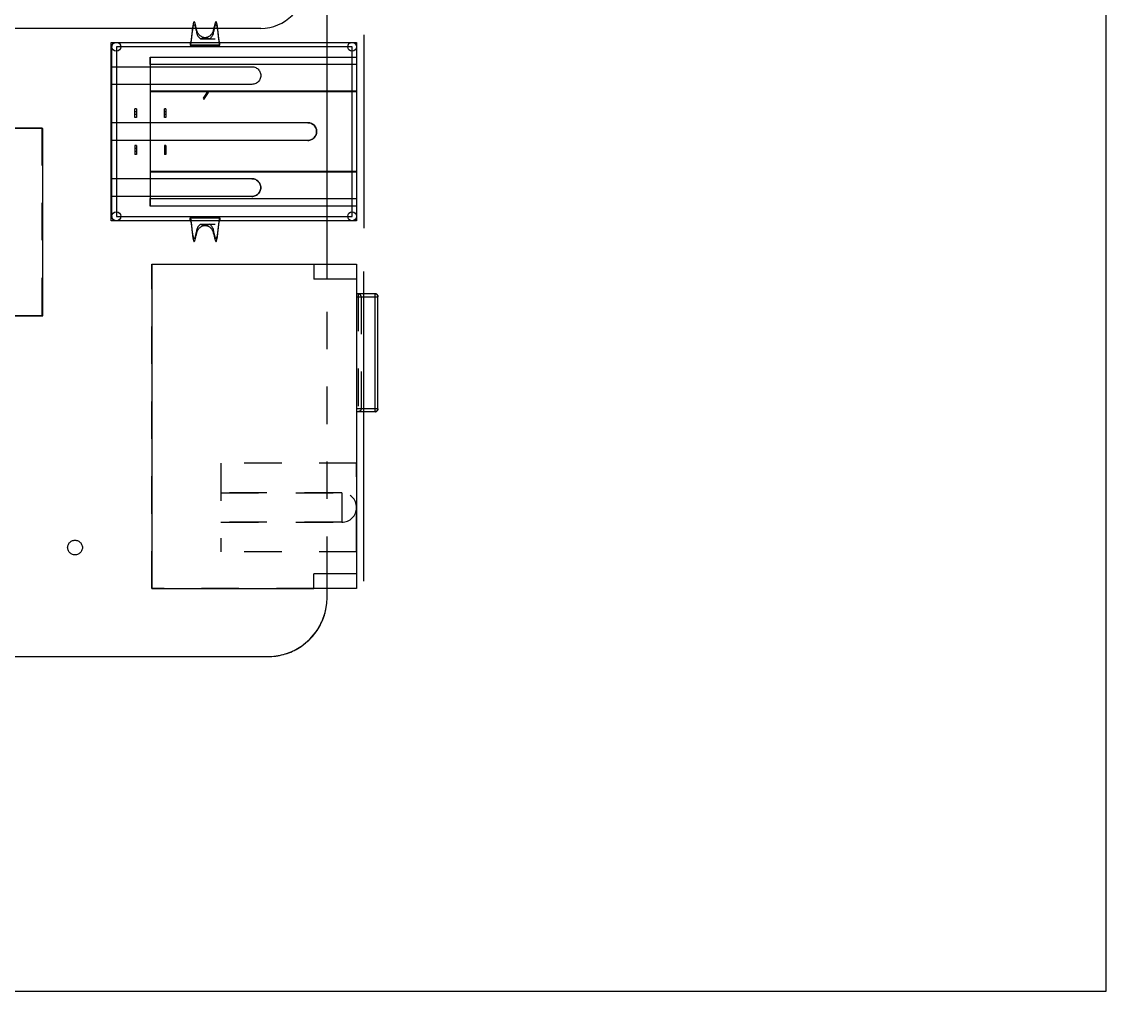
# Model space of a CAD drawing. Header units: inches. Extents: x 0 to 8.3, y 0 to 11.7.
# Drawn here: x 5.369 to 8.268, y 0 to 2.589 of the extents above; entities that cross this region are included whole.
import ezdxf

# ---------------------------------------------------------------- set-up
doc = ezdxf.new("R2010")
doc.units = ezdxf.units.IN
doc.header["$LTSCALE"] = 0.762205
doc.header["$MEASUREMENT"] = 0
doc.linetypes.add('HIDDEN', pattern=[0.2, 0.1, -0.1])
doc.layers.get('0').update_dxf_attribs({"linetype": 'CONTINUOUS'})
for name, color, linetype in [('02___PRT_ALL_AXES', 7, 'CONTINUOUS'), ('03___PRT_ALL_CURVES', 7, 'CONTINUOUS'), ('03__ASM_ALL_CURVES', 7, 'CONTINUOUS'), ('DEFAULT_2', 8, 'HIDDEN')]:
    doc.layers.add(name, color=color, linetype=linetype)

msp = doc.modelspace()

# ---------------------------------------------------------------- linework, layer by layer
at = {"color": 7, "linetype": 'CONTINUOUS'}
for p, q in [((8.2677, 0), (8.2677, 11.6929)), ((6.1855, 1.902), (6.1855, 2.6618)), ((6.0083, 2.5713), (2.8981, 2.5713)), ((5.8368, 2.5676), (5.8368, 2.5597)), ((5.8822, 2.5597), (5.8822, 2.5676)), ((5.6107, 2.0693), (5.6107, 2.5221)), ((5.6225, 2.5339), (6.2524, 2.5339)), ((6.2524, 2.5221), (5.6225, 2.5221)), ((5.6225, 2.5221), (5.6225, 2.0693)), ((6.2524, 2.0693), (6.2524, 2.5221)), ((6.2642, 2.5221), (6.2642, 2.0693)), ((5.713, 2.4945), (6.2642, 2.4945)), ((5.713, 2.4748), (5.713, 2.4945)), ((6.2642, 2.4945), (6.2642, 2.4748)), ((6.2642, 2.4748), (5.713, 2.4748)), ((5.8595, 2.3931), (5.8543, 2.3847)), ((5.8543, 2.3847), (5.856, 2.3809)), ((5.856, 2.3809), (5.8595, 2.3863)), ((5.8595, 2.3863), (5.8683, 2.4)), ((5.8638, 2.4), (5.8595, 2.3931)), ((5.8683, 2.4), (5.8638, 2.4)), ((5.4256, 2.3036), (4.9178, 2.3036)), ((5.4256, 1.8036), (5.4256, 2.3036)), ((5.713, 2.1166), (6.2642, 2.1166)), ((5.713, 2.0969), (5.713, 2.1166)), ((6.2642, 2.1166), (6.2642, 2.0969)), ((6.2642, 2.0969), (5.713, 2.0969)), ((5.6225, 2.0693), (6.2524, 2.0693)), ((6.2524, 2.0575), (5.6225, 2.0575)), ((5.8368, 2.0317), (5.8368, 2.0238)), ((5.8822, 2.0238), (5.8822, 2.0317)), ((5.717, 1.9414), (6.1501, 1.9414)), ((5.717, 1.9414), (5.717, 1.0752)), ((6.1501, 1.9414), (6.1501, 1.902)), ((6.2642, 1.902), (6.1501, 1.902)), ((6.2642, 1.902), (6.2642, 1.1146)), ((6.3136, 1.8626), (6.2642, 1.8626)), ((6.3136, 1.5477), (6.3136, 1.8626)), ((6.2642, 1.8547), (6.3215, 1.8547)), ((6.3215, 1.5555), (6.3215, 1.8547)), ((4.9178, 1.8036), (5.4256, 1.8036)), ((6.3215, 1.5555), (6.2642, 1.5555)), ((6.3136, 1.5477), (6.2642, 1.5477)), ((6.2642, 1.1146), (6.1501, 1.1146)), ((6.1501, 1.0752), (6.1501, 1.1146)), ((6.1855, 1.0516), (6.1855, 1.1146)), ((5.717, 1.0752), (6.1501, 1.0752)), ((4.7485, 0.8941), (6.028, 0.8941)), ((0, 0), (8.2677, 0))]:
    msp.add_line(p, q, dxfattribs=at)
at = {"color": 6, "linetype": 'CONTINUOUS'}
for p, q in [((5.8201, 2.5339), (5.8989, 2.5339)), ((5.8201, 2.5339), (5.8201, 2.526)), ((5.8201, 2.526), (5.8989, 2.526)), ((5.8989, 2.526), (5.8201, 2.526)), ((5.8469, 2.5432), (5.8861, 2.5432)), ((5.8989, 2.526), (5.8989, 2.5339)), ((5.713, 2.4945), (5.713, 2.0969)), ((5.6107, 2.4689), (5.9847, 2.4689)), ((5.9847, 2.4217), (5.6107, 2.4217)), ((6.2642, 2.404), (5.713, 2.404)), ((6.2642, 2.402), (5.713, 2.402)), ((5.676, 2.3567), (5.6721, 2.3567)), ((5.6721, 2.3331), (5.6721, 2.3567)), ((5.676, 2.3488), (5.6721, 2.3488)), ((5.676, 2.3567), (5.676, 2.3331)), ((5.7548, 2.3567), (5.7508, 2.3567)), ((5.7508, 2.3331), (5.7508, 2.3567)), ((5.7548, 2.3488), (5.7508, 2.3488)), ((5.7548, 2.3567), (5.7548, 2.3331)), ((6.1339, 2.3193), (5.6107, 2.3193)), ((5.676, 2.341), (5.6721, 2.341)), ((5.676, 2.3331), (5.6721, 2.3331)), ((5.7548, 2.341), (5.7508, 2.341)), ((5.7548, 2.3331), (5.7508, 2.3331)), ((6.1339, 2.2721), (5.6107, 2.2721)), ((5.676, 2.2583), (5.6721, 2.2583)), ((5.6721, 2.2583), (5.6721, 2.2347)), ((5.676, 2.2504), (5.6721, 2.2504)), ((5.676, 2.2425), (5.6721, 2.2425)), ((5.676, 2.2347), (5.6721, 2.2347)), ((5.676, 2.2583), (5.676, 2.2347)), ((5.7548, 2.2583), (5.7508, 2.2583)), ((5.7508, 2.2583), (5.7508, 2.2347)), ((5.7548, 2.2504), (5.7508, 2.2504)), ((5.7548, 2.2425), (5.7508, 2.2425)), ((5.7548, 2.2347), (5.7508, 2.2347)), ((5.7548, 2.2583), (5.7548, 2.2347)), ((6.2642, 2.1894), (5.713, 2.1894)), ((6.2642, 2.1874), (5.713, 2.1874)), ((5.9847, 2.1697), (5.6107, 2.1697)), ((5.9847, 2.1225), (5.6107, 2.1225)), ((5.8201, 2.0654), (5.8989, 2.0654)), ((5.8989, 2.0654), (5.8201, 2.0654)), ((5.8201, 2.0575), (5.8201, 2.0654)), ((5.8989, 2.0654), (5.8989, 2.0575)), ((5.8989, 2.0575), (5.8201, 2.0575)), ((5.8469, 2.0481), (5.8861, 2.0481))]:
    msp.add_line(p, q, dxfattribs=at)
at = {"color": 7, "linetype": 'CONTINUOUS'}
for centre in [(5.6225, 2.5221), (6.2524, 2.5221), (5.6225, 2.0693), (6.2524, 2.0693)]:
    msp.add_circle(centre, 0.0118, dxfattribs=at)
for centre, radius in [((6.0083, 2.6894), 0.1181), ((6.028, 1.0516), 0.1575)]:
    msp.add_arc(centre, radius, 270, 360, dxfattribs=at)
at = {"color": 6, "linetype": 'CONTINUOUS'}
for points, knots in [([(5.8368, 2.5676), (5.8364, 2.5694), (5.8357, 2.5729), (5.8347, 2.5776), (5.8337, 2.5816), (5.8328, 2.5848), (5.8318, 2.5871), (5.8312, 2.5886), (5.8299, 2.5893), (5.829, 2.5879), (5.8284, 2.5859), (5.8276, 2.5826), (5.8268, 2.5783), (5.8261, 2.573), (5.8254, 2.5673), (5.8247, 2.5616), (5.8241, 2.5565), (5.8236, 2.5519), (5.8232, 2.5478), (5.8228, 2.5442), (5.8224, 2.541), (5.822, 2.5384), (5.8216, 2.5362), (5.8212, 2.5349), (5.8208, 2.5338), (5.8203, 2.5339), (5.8201, 2.5339)], [0, 0, 0, 0, 0.071354, 0.131841, 0.183113, 0.224945, 0.25665, 0.276763, 0.287355, 0.301081, 0.3278, 0.369913, 0.426145, 0.495172, 0.570952, 0.643228, 0.707902, 0.765501, 0.816866, 0.862499, 0.902749, 0.937275, 0.964725, 0.983172, 0.993696, 1, 1, 1, 1]), ([(5.8201, 2.526), (5.8203, 2.526), (5.8208, 2.5259), (5.8212, 2.527), (5.8216, 2.5282), (5.8219, 2.5303), (5.8223, 2.5329), (5.8227, 2.536), (5.8231, 2.5394), (5.8236, 2.5432), (5.824, 2.5473), (5.8245, 2.5518), (5.8251, 2.5566), (5.8257, 2.5618), (5.8263, 2.567), (5.8271, 2.5719), (5.8278, 2.5758), (5.8286, 2.5787), (5.8292, 2.5804), (5.8303, 2.5814), (5.8313, 2.5805), (5.832, 2.5789), (5.8329, 2.5765), (5.8338, 2.5734), (5.8347, 2.5695), (5.8358, 2.5649), (5.8365, 2.5615), (5.8368, 2.5597)], [0, 0, 0, 0, 0.006253, 0.016583, 0.034432, 0.060983, 0.094548, 0.133511, 0.177043, 0.224804, 0.276741, 0.332954, 0.393795, 0.459638, 0.528582, 0.592429, 0.643931, 0.680886, 0.703381, 0.714744, 0.726377, 0.74776, 0.779795, 0.821206, 0.871519, 0.930552, 1, 1, 1, 1]), ([(5.8989, 2.5339), (5.8987, 2.5339), (5.8982, 2.5338), (5.8978, 2.5348), (5.8974, 2.5361), (5.8971, 2.5382), (5.8967, 2.5408), (5.8963, 2.5439), (5.8959, 2.5473), (5.8955, 2.5511), (5.895, 2.5552), (5.8945, 2.5597), (5.894, 2.5645), (5.8933, 2.5697), (5.8927, 2.5749), (5.8919, 2.5797), (5.8912, 2.5837), (5.8904, 2.5866), (5.8898, 2.5883), (5.8887, 2.5893), (5.8877, 2.5883), (5.887, 2.5868), (5.8861, 2.5844), (5.8853, 2.5813), (5.8843, 2.5774), (5.8832, 2.5727), (5.8826, 2.5694), (5.8822, 2.5676)], [0, 0, 0, 0, 0.006249, 0.016547, 0.034416, 0.060991, 0.094518, 0.133393, 0.176872, 0.224671, 0.27669, 0.332928, 0.393738, 0.459586, 0.528539, 0.592382, 0.643891, 0.680881, 0.703377, 0.714739, 0.726358, 0.747742, 0.779784, 0.821187, 0.871515, 0.930557, 1, 1, 1, 1]), ([(5.8822, 2.5597), (5.8826, 2.5616), (5.8833, 2.565), (5.8843, 2.5697), (5.8853, 2.5737), (5.8862, 2.5769), (5.8872, 2.5792), (5.8878, 2.5808), (5.8891, 2.5814), (5.89, 2.58), (5.8906, 2.5781), (5.8914, 2.5748), (5.8922, 2.5704), (5.8929, 2.5651), (5.8936, 2.5594), (5.8943, 2.5538), (5.8949, 2.5486), (5.8954, 2.544), (5.8958, 2.54), (5.8962, 2.5363), (5.8966, 2.5332), (5.897, 2.5305), (5.8974, 2.5283), (5.8978, 2.527), (5.8982, 2.5259), (5.8987, 2.526), (5.8989, 2.526)], [0, 0, 0, 0, 0.071354, 0.131841, 0.183113, 0.224945, 0.25665, 0.276763, 0.287355, 0.301081, 0.3278, 0.369913, 0.426145, 0.495172, 0.570952, 0.643228, 0.707902, 0.765501, 0.816866, 0.862499, 0.902749, 0.937275, 0.964725, 0.983172, 0.993696, 1, 1, 1, 1]), ([(5.8368, 2.0317), (5.8364, 2.0298), (5.8358, 2.0264), (5.8347, 2.0217), (5.8337, 2.0178), (5.8328, 2.0146), (5.8319, 2.0123), (5.8313, 2.0107), (5.8301, 2.01), (5.8291, 2.0112), (5.8285, 2.0131), (5.8277, 2.0163), (5.8269, 2.0205), (5.8262, 2.0257), (5.8254, 2.0315), (5.8248, 2.0372), (5.8242, 2.0424), (5.8237, 2.047), (5.8232, 2.0512), (5.8228, 2.0548), (5.8224, 2.0581), (5.822, 2.0608), (5.8216, 2.063), (5.8212, 2.0643), (5.8208, 2.0655), (5.8203, 2.0654), (5.8201, 2.0654)], [0, 0, 0, 0, 0.070738, 0.130713, 0.181615, 0.223238, 0.255011, 0.275578, 0.286547, 0.299429, 0.324735, 0.365245, 0.41982, 0.487684, 0.563894, 0.637546, 0.703244, 0.761748, 0.813826, 0.860059, 0.90084, 0.935902, 0.963861, 0.982726, 0.993593, 1, 1, 1, 1]), ([(5.8989, 2.0654), (5.8987, 2.0654), (5.8982, 2.0655), (5.8978, 2.0644), (5.8974, 2.0632), (5.8971, 2.0611), (5.8967, 2.0586), (5.8963, 2.0556), (5.8959, 2.0522), (5.8955, 2.0484), (5.895, 2.0444), (5.8945, 2.04), (5.894, 2.0352), (5.8934, 2.0301), (5.8927, 2.0249), (5.892, 2.02), (5.8913, 2.0159), (5.8905, 2.0129), (5.8899, 2.0111), (5.8889, 2.01), (5.8877, 2.0108), (5.8871, 2.0123), (5.8862, 2.0147), (5.8853, 2.0179), (5.8843, 2.0218), (5.8832, 2.0265), (5.8826, 2.0298), (5.8822, 2.0317)], [0, 0, 0, 0, 0.006155, 0.016162, 0.033618, 0.059694, 0.092742, 0.131197, 0.174195, 0.221369, 0.272665, 0.328178, 0.388139, 0.453318, 0.521835, 0.58661, 0.639478, 0.678125, 0.701898, 0.713965, 0.725143, 0.746136, 0.778157, 0.81976, 0.870442, 0.929963, 1, 1, 1, 1]), ([(5.8201, 2.0575), (5.8203, 2.0575), (5.8208, 2.0576), (5.8212, 2.0566), (5.8216, 2.0553), (5.8219, 2.0533), (5.8223, 2.0507), (5.8227, 2.0477), (5.8231, 2.0443), (5.8235, 2.0406), (5.824, 2.0365), (5.8245, 2.0321), (5.825, 2.0273), (5.8256, 2.0222), (5.8263, 2.017), (5.827, 2.0121), (5.8277, 2.008), (5.8285, 2.005), (5.8291, 2.0032), (5.8301, 2.0021), (5.8313, 2.0029), (5.8319, 2.0045), (5.8328, 2.0068), (5.8337, 2.01), (5.8347, 2.0139), (5.8358, 2.0186), (5.8365, 2.022), (5.8368, 2.0238)], [0, 0, 0, 0, 0.006155, 0.016162, 0.033618, 0.059694, 0.092742, 0.131197, 0.174195, 0.221369, 0.272665, 0.328178, 0.388139, 0.453318, 0.521835, 0.58661, 0.639478, 0.678125, 0.701898, 0.713965, 0.725143, 0.746136, 0.778157, 0.81976, 0.870442, 0.929963, 1, 1, 1, 1]), ([(5.8822, 2.0238), (5.8826, 2.022), (5.8833, 2.0186), (5.8843, 2.0138), (5.8853, 2.0099), (5.8862, 2.0067), (5.8871, 2.0044), (5.8877, 2.0029), (5.8889, 2.0021), (5.8899, 2.0033), (5.8905, 2.0052), (5.8913, 2.0084), (5.8921, 2.0126), (5.8928, 2.0179), (5.8936, 2.0236), (5.8942, 2.0293), (5.8948, 2.0345), (5.8953, 2.0392), (5.8958, 2.0433), (5.8962, 2.047), (5.8966, 2.0502), (5.897, 2.0529), (5.8974, 2.0551), (5.8978, 2.0565), (5.8982, 2.0576), (5.8987, 2.0575), (5.8989, 2.0575)], [0, 0, 0, 0, 0.070736, 0.130722, 0.181638, 0.223257, 0.25504, 0.275596, 0.286552, 0.299424, 0.324746, 0.365297, 0.419883, 0.487763, 0.563983, 0.637596, 0.703289, 0.761865, 0.814, 0.860194, 0.900881, 0.935895, 0.963873, 0.98276, 0.993598, 1, 1, 1, 1])]:
    msp.add_open_spline(points, degree=3, knots=knots, dxfattribs=at)
at = {"color": 7, "linetype": 'CONTINUOUS'}
for points, knots in [([(5.8595, 2.5463), (5.8584, 2.5463), (5.8562, 2.5465), (5.8528, 2.5475), (5.8494, 2.5491), (5.8462, 2.5516), (5.8431, 2.5546), (5.8404, 2.5584), (5.8381, 2.5627), (5.8372, 2.5659), (5.8368, 2.5676)], [0, 0, 0, 0, 0.096171, 0.200115, 0.312373, 0.433618, 0.563426, 0.701498, 0.847544, 1, 1, 1, 1]), ([(5.8368, 2.5597), (5.8372, 2.5581), (5.8381, 2.5548), (5.8404, 2.5503), (5.8434, 2.5465), (5.8457, 2.5442), (5.8469, 2.5432)], [0, 0, 0, 0, 0.258301, 0.515145, 0.763425, 1, 1, 1, 1]), ([(5.8822, 2.5676), (5.8818, 2.5659), (5.8809, 2.5627), (5.8786, 2.5584), (5.8759, 2.5546), (5.8728, 2.5516), (5.8696, 2.5491), (5.8662, 2.5475), (5.8628, 2.5465), (5.8606, 2.5463), (5.8595, 2.5463)], [0, 0, 0, 0, 0.152436, 0.298525, 0.436636, 0.566488, 0.687776, 0.800097, 0.903926, 1, 1, 1, 1]), ([(5.8721, 2.5432), (5.8734, 2.5442), (5.8756, 2.5465), (5.8786, 2.5504), (5.8809, 2.5548), (5.8819, 2.5581), (5.8822, 2.5597)], [0, 0, 0, 0, 0.237136, 0.486017, 0.742746, 1, 1, 1, 1]), ([(5.6107, 2.5221), (5.6107, 2.5231), (5.611, 2.5252), (5.6122, 2.5281), (5.6141, 2.5306), (5.6166, 2.5324), (5.6194, 2.5336), (5.6215, 2.5339), (5.6225, 2.5339)], [0, 0, 0, 0, 0.170431, 0.339522, 0.504286, 0.67012, 0.837671, 1, 1, 1, 1]), ([(5.8469, 2.5432), (5.8478, 2.5438), (5.8499, 2.5447), (5.853, 2.5456), (5.8563, 2.5462), (5.8584, 2.5463), (5.8595, 2.5463)], [0, 0, 0, 0, 0.249951, 0.505977, 0.758101, 1, 1, 1, 1]), ([(5.8595, 2.5463), (5.8606, 2.5463), (5.8627, 2.5462), (5.866, 2.5456), (5.8692, 2.5447), (5.8712, 2.5438), (5.8721, 2.5432)], [0, 0, 0, 0, 0.242274, 0.494507, 0.750175, 1, 1, 1, 1]), ([(6.2524, 2.5339), (6.2534, 2.5339), (6.2555, 2.5335), (6.2584, 2.5323), (6.2609, 2.5305), (6.2628, 2.5281), (6.2639, 2.5252), (6.2642, 2.5231), (6.2642, 2.5221)], [0, 0, 0, 0, 0.167704, 0.33776, 0.503336, 0.663921, 0.828142, 1, 1, 1, 1]), ([(5.9847, 2.4689), (5.9864, 2.4689), (5.99, 2.4685), (5.995, 2.4668), (5.9996, 2.4639), (6.0034, 2.4601), (6.0062, 2.4556), (6.0079, 2.4505), (6.0083, 2.447), (6.0083, 2.4453)], [0, 0, 0, 0, 0.141504, 0.285385, 0.429219, 0.572784, 0.716816, 0.860198, 1, 1, 1, 1]), ([(6.0083, 2.4453), (6.0083, 2.4436), (6.0079, 2.44), (6.0062, 2.435), (6.0033, 2.4305), (5.9995, 2.4267), (5.995, 2.4238), (5.99, 2.4221), (5.9864, 2.4217), (5.9847, 2.4217)], [0, 0, 0, 0, 0.140183, 0.283909, 0.427964, 0.571527, 0.715694, 0.859499, 1, 1, 1, 1]), ([(6.1575, 2.2957), (6.1575, 2.2975), (6.1571, 2.3011), (6.1553, 2.3061), (6.1525, 2.3106), (6.1487, 2.3144), (6.1442, 2.3172), (6.1391, 2.3189), (6.1356, 2.3193), (6.1339, 2.3193)], [0, 0, 0, 0, 0.144698, 0.288861, 0.431426, 0.573927, 0.717038, 0.859859, 1, 1, 1, 1]), ([(6.1339, 2.3193), (6.1357, 2.3193), (6.1392, 2.3189), (6.1442, 2.3172), (6.1488, 2.3143), (6.1526, 2.3105), (6.1554, 2.306), (6.1571, 2.301), (6.1575, 2.2974), (6.1575, 2.2957)], [0, 0, 0, 0, 0.141092, 0.284699, 0.428409, 0.571885, 0.715615, 0.859088, 1, 1, 1, 1]), ([(6.1339, 2.2721), (6.1357, 2.2721), (6.1392, 2.2725), (6.1442, 2.2742), (6.1487, 2.277), (6.1525, 2.2808), (6.1553, 2.2853), (6.1571, 2.2903), (6.1575, 2.2939), (6.1575, 2.2957)], [0, 0, 0, 0, 0.141133, 0.284068, 0.426847, 0.569216, 0.711763, 0.855726, 1, 1, 1, 1]), ([(6.1575, 2.2957), (6.1575, 2.2939), (6.1571, 2.2904), (6.1554, 2.2854), (6.1525, 2.2808), (6.1488, 2.2771), (6.1442, 2.2742), (6.1392, 2.2725), (6.1357, 2.2721), (6.1339, 2.2721)], [0, 0, 0, 0, 0.141092, 0.284699, 0.428409, 0.571885, 0.715615, 0.859088, 1, 1, 1, 1]), ([(6.0083, 2.1461), (6.0083, 2.1479), (6.0079, 2.1514), (6.0061, 2.1565), (6.0033, 2.161), (5.9995, 2.1648), (5.9949, 2.1676), (5.9899, 2.1693), (5.9864, 2.1697), (5.9847, 2.1697)], [0, 0, 0, 0, 0.144698, 0.288861, 0.431426, 0.573927, 0.717038, 0.859859, 1, 1, 1, 1]), ([(5.9847, 2.1697), (5.9864, 2.1697), (5.99, 2.1693), (5.995, 2.1676), (5.9995, 2.1647), (6.0033, 2.1609), (6.0062, 2.1564), (6.0079, 2.1513), (6.0083, 2.1478), (6.0083, 2.1461)], [0, 0, 0, 0, 0.141092, 0.284699, 0.428409, 0.571885, 0.715615, 0.859088, 1, 1, 1, 1]), ([(5.9847, 2.1225), (5.9864, 2.1225), (5.99, 2.1229), (5.995, 2.1246), (5.9995, 2.1274), (6.0033, 2.1312), (6.0061, 2.1357), (6.0079, 2.1407), (6.0083, 2.1443), (6.0083, 2.1461)], [0, 0, 0, 0, 0.141133, 0.284068, 0.426847, 0.569216, 0.711763, 0.855726, 1, 1, 1, 1]), ([(6.0083, 2.1461), (6.0083, 2.1443), (6.0079, 2.1408), (6.0062, 2.1358), (6.0033, 2.1312), (5.9995, 2.1274), (5.995, 2.1246), (5.99, 2.1229), (5.9864, 2.1225), (5.9847, 2.1225)], [0, 0, 0, 0, 0.141092, 0.284699, 0.428409, 0.571885, 0.715615, 0.859088, 1, 1, 1, 1]), ([(5.6225, 2.0575), (5.6215, 2.0575), (5.6195, 2.0578), (5.6166, 2.0589), (5.6141, 2.0608), (5.6122, 2.0632), (5.611, 2.0662), (5.6107, 2.0683), (5.6107, 2.0693)], [0, 0, 0, 0, 0.162057, 0.328714, 0.494842, 0.660035, 0.828683, 1, 1, 1, 1]), ([(6.2642, 2.0693), (6.2642, 2.0683), (6.2639, 2.0662), (6.2628, 2.0633), (6.2609, 2.0609), (6.2584, 2.059), (6.2555, 2.0578), (6.2534, 2.0575), (6.2524, 2.0575)], [0, 0, 0, 0, 0.171731, 0.336392, 0.497435, 0.663375, 0.833315, 1, 1, 1, 1]), ([(5.8469, 2.0481), (5.8457, 2.0472), (5.8434, 2.0449), (5.8404, 2.041), (5.8381, 2.0366), (5.8372, 2.0333), (5.8368, 2.0317)], [0, 0, 0, 0, 0.236615, 0.485181, 0.74203, 1, 1, 1, 1]), ([(5.8368, 2.0238), (5.8372, 2.0255), (5.8381, 2.0287), (5.8404, 2.033), (5.8431, 2.0367), (5.8462, 2.0398), (5.8495, 2.0422), (5.8528, 2.0439), (5.8562, 2.0449), (5.8584, 2.0451), (5.8595, 2.0451)], [0, 0, 0, 0, 0.152498, 0.298631, 0.436782, 0.566664, 0.687977, 0.800322, 0.904094, 1, 1, 1, 1]), ([(5.8595, 2.0451), (5.8584, 2.0451), (5.8563, 2.0452), (5.853, 2.0458), (5.8499, 2.0467), (5.8478, 2.0476), (5.8469, 2.0481)], [0, 0, 0, 0, 0.242269, 0.494532, 0.750221, 1, 1, 1, 1]), ([(5.8721, 2.0481), (5.8712, 2.0476), (5.8692, 2.0467), (5.866, 2.0458), (5.8627, 2.0452), (5.8606, 2.0451), (5.8595, 2.0451)], [0, 0, 0, 0, 0.250008, 0.50602, 0.758104, 1, 1, 1, 1]), ([(5.8595, 2.0451), (5.8606, 2.0451), (5.8628, 2.0449), (5.8662, 2.0439), (5.8696, 2.0422), (5.8728, 2.0398), (5.8759, 2.0367), (5.8786, 2.033), (5.8809, 2.0287), (5.8818, 2.0255), (5.8822, 2.0238)], [0, 0, 0, 0, 0.096333, 0.200331, 0.312568, 0.433789, 0.563568, 0.701603, 0.847607, 1, 1, 1, 1]), ([(5.8822, 2.0317), (5.8819, 2.0333), (5.8809, 2.0366), (5.8786, 2.041), (5.8756, 2.0449), (5.8734, 2.0472), (5.8721, 2.0481)], [0, 0, 0, 0, 0.2575, 0.514333, 0.762998, 1, 1, 1, 1]), ([(6.3136, 1.8626), (6.3146, 1.8626), (6.3167, 1.8622), (6.3193, 1.8605), (6.3211, 1.8578), (6.3215, 1.8558), (6.3215, 1.8547)], [0, 0, 0, 0, 0.249982, 0.499919, 0.749884, 1, 1, 1, 1]), ([(6.3215, 1.5555), (6.3215, 1.5545), (6.3211, 1.5524), (6.3193, 1.5498), (6.3167, 1.5481), (6.3146, 1.5477), (6.3136, 1.5477)], [0, 0, 0, 0, 0.250067, 0.500006, 0.749943, 1, 1, 1, 1])]:
    msp.add_open_spline(points, degree=3, knots=knots, dxfattribs=at)
at = {"layer": '02___PRT_ALL_AXES', "color": 8, "linetype": 'HIDDEN'}
for p, q in [((6.2642, 1.4099), (5.902, 1.4099)), ((5.902, 1.4099), (5.902, 1.1736)), ((6.2642, 1.1736), (6.2642, 1.4099)), ((5.902, 1.3311), (6.2249, 1.3311)), ((5.902, 1.2524), (6.2249, 1.2524)), ((6.2642, 1.1736), (5.902, 1.1736))]:
    msp.add_line(p, q, dxfattribs=at)
at = {"layer": '03___PRT_ALL_CURVES', "color": 4, "linetype": 'CONTINUOUS'}
for p, q in [((6.1855, 1.902), (6.1855, 2.6618)), ((4.9193, 2.3055), (5.4233, 2.3055)), ((6.1855, 1.0514), (6.1855, 1.1146)), ((4.7485, 0.8939), (6.028, 0.8939))]:
    msp.add_line(p, q, dxfattribs=at)
at = {"layer": '03___PRT_ALL_CURVES', "color": 8, "linetype": 'HIDDEN'}
for p, q in [((5.4233, 2.3055), (5.4233, 1.8036)), ((6.1855, 1.1146), (6.1855, 1.902)), ((5.4233, 1.8036), (4.9193, 1.8036))]:
    msp.add_line(p, q, dxfattribs=at)
at = {"layer": '03___PRT_ALL_CURVES', "color": 4, "linetype": 'CONTINUOUS'}
for points in [[(5.512, 1.1652), (5.509, 1.1653), (5.5031, 1.1665), (5.496, 1.1722), (5.4921, 1.1804), (5.4921, 1.1894), (5.496, 1.1976), (5.5031, 1.2033), (5.509, 1.2045), (5.512, 1.2046)], [(5.512, 1.2046), (5.5149, 1.2045), (5.5208, 1.2033), (5.5279, 1.1976), (5.5318, 1.1894), (5.5318, 1.1804), (5.5279, 1.1722), (5.5208, 1.1665), (5.5149, 1.1653), (5.512, 1.1652)], [(6.028, 0.8939), (6.0417, 0.894), (6.0693, 0.8975), (6.1076, 0.9135), (6.1406, 0.9388), (6.1659, 0.9718), (6.1819, 1.0102), (6.1854, 1.0377), (6.1855, 1.0514)]]:
    msp.add_open_spline(points, degree=3, dxfattribs=at)
at = {"layer": '03__ASM_ALL_CURVES', "color": 8, "linetype": 'HIDDEN'}
for p, q in [((6.0083, 2.5713), (2.8981, 2.5713)), ((5.717, 1.9414), (6.1501, 1.9414)), ((5.717, 1.0752), (5.717, 1.9414)), ((6.2642, 1.902), (6.2642, 1.1146)), ((6.1501, 1.0752), (5.717, 1.0752))]:
    msp.add_line(p, q, dxfattribs=at)
at = {"layer": '03__ASM_ALL_CURVES', "color": 4, "linetype": 'CONTINUOUS'}
for p, q in [((6.2839, 2.5536), (6.2839, 2.0378)), ((5.6087, 2.5339), (6.2642, 2.5339)), ((5.6087, 2.0575), (5.6087, 2.5339)), ((6.2642, 2.5339), (6.2642, 2.0575)), ((6.2642, 2.0575), (5.6087, 2.0575)), ((6.1501, 1.9414), (6.2642, 1.9414)), ((6.2642, 1.9414), (6.2642, 1.902)), ((6.2839, 1.0949), (6.2839, 1.9217)), ((6.2642, 1.1146), (6.2642, 1.0752)), ((6.2642, 1.0752), (6.1501, 1.0752))]:
    msp.add_line(p, q, dxfattribs=at)
at = {"layer": '03__ASM_ALL_CURVES', "color": 8, "linetype": 'HIDDEN'}
msp.add_arc((6.0083, 2.6894), 0.1181, 270, 360, dxfattribs=at)
at = {"layer": 'DEFAULT_2', "color": 8, "linetype": 'HIDDEN'}
for p, q in [((6.1855, 1.1146), (6.1855, 1.902)), ((6.2686, 1.8626), (6.2686, 1.5477)), ((6.2764, 1.8547), (6.2764, 1.5555)), ((6.3213, 1.5555), (6.3213, 1.8547)), ((6.2249, 1.3311), (5.902, 1.3311)), ((6.2249, 1.3311), (6.2249, 1.2524)), ((6.2249, 1.2524), (5.902, 1.2524))]:
    msp.add_line(p, q, dxfattribs=at)
msp.add_arc((6.2249, 1.2918), 0.0394, 270, 90, dxfattribs=at)
for points, knots in [([(6.2764, 1.8547), (6.2764, 1.8556), (6.2761, 1.8575), (6.2749, 1.8596), (6.2735, 1.861), (6.2721, 1.8619), (6.2704, 1.8625), (6.2692, 1.8626), (6.2686, 1.8626)], [0, 0, 0, 0, 0.2163, 0.445719, 0.57052, 0.704755, 0.848681, 1, 1, 1, 1]), ([(6.3213, 1.8547), (6.3213, 1.8558), (6.3209, 1.8578), (6.3192, 1.8604), (6.3166, 1.8622), (6.3146, 1.8626), (6.3136, 1.8626)], [0, 0, 0, 0, 0.252457, 0.503436, 0.752404, 1, 1, 1, 1]), ([(6.2764, 1.5555), (6.2764, 1.5546), (6.2761, 1.5528), (6.2749, 1.5507), (6.2735, 1.5493), (6.2721, 1.5484), (6.2704, 1.5478), (6.2692, 1.5477), (6.2686, 1.5477)], [0, 0, 0, 0, 0.2163, 0.445718, 0.570519, 0.704755, 0.848679, 1, 1, 1, 1]), ([(6.3136, 1.5477), (6.3146, 1.5477), (6.3166, 1.5481), (6.3192, 1.5498), (6.3209, 1.5524), (6.3213, 1.5545), (6.3213, 1.5555)], [0, 0, 0, 0, 0.247605, 0.496592, 0.747588, 1, 1, 1, 1])]:
    msp.add_open_spline(points, degree=3, knots=knots, dxfattribs=at)

doc.saveas('drawing.dxf')
